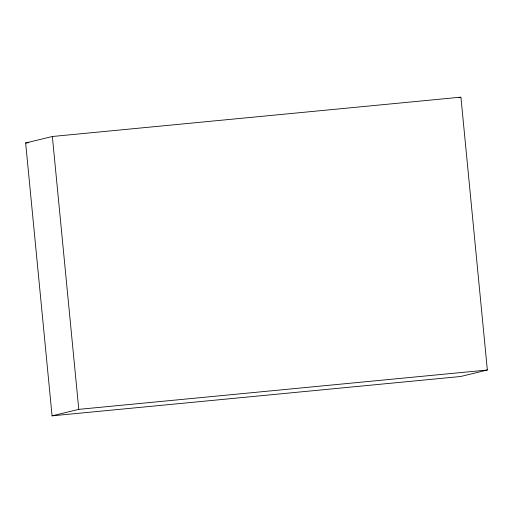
<?xml version="1.0" encoding="UTF-8"?>
<svg xmlns="http://www.w3.org/2000/svg" width="513" height="513" viewBox="0 0 513 513"><rect width="100%" height="100%" fill="white"/><g stroke="black" fill="none" stroke-linecap="round" stroke-linejoin="round"><path stroke-width="0.77" d="M25.65 142.98L52.364 136.496L460.93 97.156L487.35 370.02L460.636 376.504L52.069 415.844L25.65 142.98L28.837 142.672M458.641 97.714L460.167 97.342M52.069 415.844L78.784 409.361L487.35 370.02M52.364 136.496L78.784 409.361"/></g></svg>
